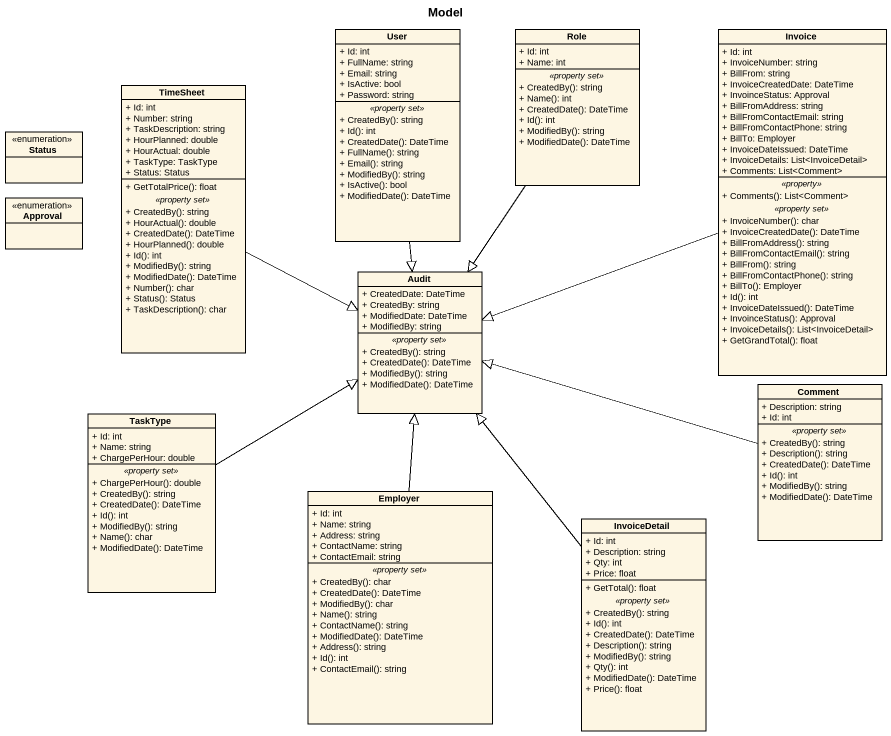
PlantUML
@startuml
title Model
hide circle
hide empty members
skinparam classAttributeIconSize 0
class User {
  + Id: int
  + FullName: string
  + Email: string
  + IsActive: bool
  + Password: string
  .. <<property set>> ..
  + CreatedBy(): string
  + Id(): int
  + CreatedDate(): DateTime
  + FullName(): string
  + Email(): string
  + ModifiedBy(): string
  + IsActive(): bool
  + ModifiedDate(): DateTime
}
class Role {
  + Id: int
  + Name: int
  .. <<property set>> ..
  + CreatedBy(): string
  + Name(): int
  + CreatedDate(): DateTime
  + Id(): int
  + ModifiedBy(): string
  + ModifiedDate(): DateTime
}
class Invoice {
  + Id: int
  + InvoiceNumber: string
  + BillFrom: string
  + InvoiceCreatedDate: DateTime
  + InvoinceStatus: Approval
  + BillFromAddress: string
  + BillFromContactEmail: string
  + BillFromContactPhone: string
  + BillTo: Employer
  + InvoiceDateIssued: DateTime
  + InvoiceDetails: List<InvoiceDetail>
  + Comments: List<Comment>
  .. <<property>> ..
  + Comments(): List<Comment>
  .. <<property set>> ..
  + InvoiceNumber(): char
  + InvoiceCreatedDate(): DateTime
  + BillFromAddress(): string
  + BillFromContactEmail(): string
  + BillFrom(): string
  + BillFromContactPhone(): string
  + BillTo(): Employer
  + Id(): int
  + InvoiceDateIssued(): DateTime
  + InvoinceStatus(): Approval
  + InvoiceDetails(): List<InvoiceDetail>
  + GetGrandTotal(): float
}
class TimeSheet {
  + Id: int
  + Number: string
  + TaskDescription: string
  + HourPlanned: double
  + HourActual: double
  + TaskType: TaskType
  + Status: Status
  --
  + GetTotalPrice(): float
  .. <<property set>> ..
  + CreatedBy(): string
  + HourActual(): double
  + CreatedDate(): DateTime
  + HourPlanned(): double
  + Id(): int
  + ModifiedBy(): string
  + ModifiedDate(): DateTime
  + Number(): char
  + Status(): Status
  + TaskDescription(): char
}
enum Status
enum Approval
class Audit {
  + CreatedDate: DateTime
  + CreatedBy: string
  + ModifiedDate: DateTime
  + ModifiedBy: string
  .. <<property set>> ..
  + CreatedBy(): string
  + CreatedDate(): DateTime
  + ModifiedBy(): string
  + ModifiedDate(): DateTime
}
class Comment {
  + Description: string
  + Id: int
  .. <<property set>> ..
  + CreatedBy(): string
  + Description(): string
  + CreatedDate(): DateTime
  + Id(): int
  + ModifiedBy(): string
  + ModifiedDate(): DateTime
}
class TaskType {
  + Id: int
  + Name: string
  + ChargePerHour: double
  .. <<property set>> ..
  + ChargePerHour(): double
  + CreatedBy(): string
  + CreatedDate(): DateTime
  + Id(): int
  + ModifiedBy(): string
  + Name(): char
  + ModifiedDate(): DateTime
}
class Employer {
  + Id: int
  + Name: string
  + Address: string
  + ContactName: string
  + ContactEmail: string
  .. <<property set>> ..
  + CreatedBy(): char
  + CreatedDate(): DateTime
  + ModifiedBy(): char
  + Name(): string
  + ContactName(): string
  + ModifiedDate(): DateTime
  + Address(): string
  + Id(): int
  + ContactEmail(): string
}
class InvoiceDetail {
  + Id: int
  + Description: string
  + Qty: int
  + Price: float
  --
  + GetTotal(): float
  .. <<property set>> ..
  + CreatedBy(): string
  + Id(): int
  + CreatedDate(): DateTime
  + Description(): string
  + ModifiedBy(): string
  + Qty(): int
  + ModifiedDate(): DateTime
  + Price(): float
}
User --|> Audit
Role --|> Audit
Invoice -left-|> Audit
TimeSheet -right-|> Audit
Comment -left-|> Audit
TaskType -right-|> Audit
Employer -up-|> Audit
InvoiceDetail -up-|> Audit
@enduml
